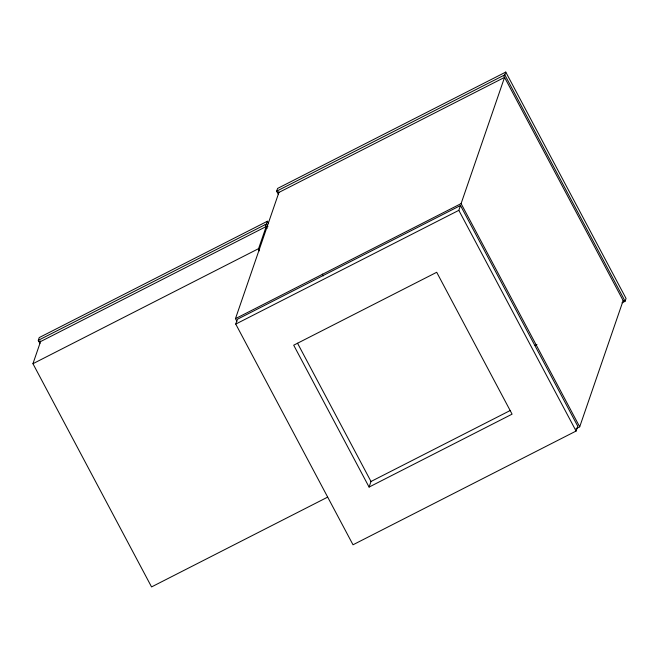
<?xml version="1.0" encoding="UTF-8"?>
<svg xmlns="http://www.w3.org/2000/svg" width="659" height="659" viewBox="0 0 659 659"><rect width="100%" height="100%" fill="white"/><g stroke="black" fill="none" stroke-linecap="round" stroke-linejoin="round"><path stroke-width="0.99" d="M39.919 343.413L38.288 340.341L39.243 337.573L267.406 221.235L268.378 223.047M327.655 497.125L151.554 586.922L32.95 363.702L40.561 341.584L266.195 226.539L258.443 249.044L259.407 250.857M278.287 194.257L276.648 191.184L277.604 188.425L505.774 72.078L626.05 298.453L625.094 301.221L621.997 302.802M38.288 340.341L266.458 223.994L267.406 221.235M235.469 318.651L278.93 192.428L504.555 77.383L461.094 203.606L235.469 318.651L236.911 321.378M235.749 324.088L237.405 319.261L460.493 205.517L577.754 426.216L576.09 431.044L353.01 544.787L235.749 324.088L458.829 210.345L460.493 205.517M276.648 191.184L504.819 74.846L505.774 72.078M369.081 487.075L512.084 414.157L436.703 272.282L293.7 345.192L369.081 487.075L371.001 481.49L510.338 410.45M576.024 428.696L579.698 426.826L623.159 300.603M277.324 192.444L278.592 191.802L278.93 192.428M38.963 341.601L40.232 340.95L40.561 341.584M32.95 363.702L258.575 248.657L259.539 250.469M535.108 345.497L536.945 344.566M504.819 74.846L625.094 301.221M503.55 75.488L623.826 301.863M461.094 203.606L579.698 426.826M458.829 210.345L576.09 431.044M322.317 274.095L323.281 275.907M266.458 223.994L267.908 226.721M265.19 224.645L267.159 228.352M297.538 343.232L371.001 481.49"/></g></svg>
